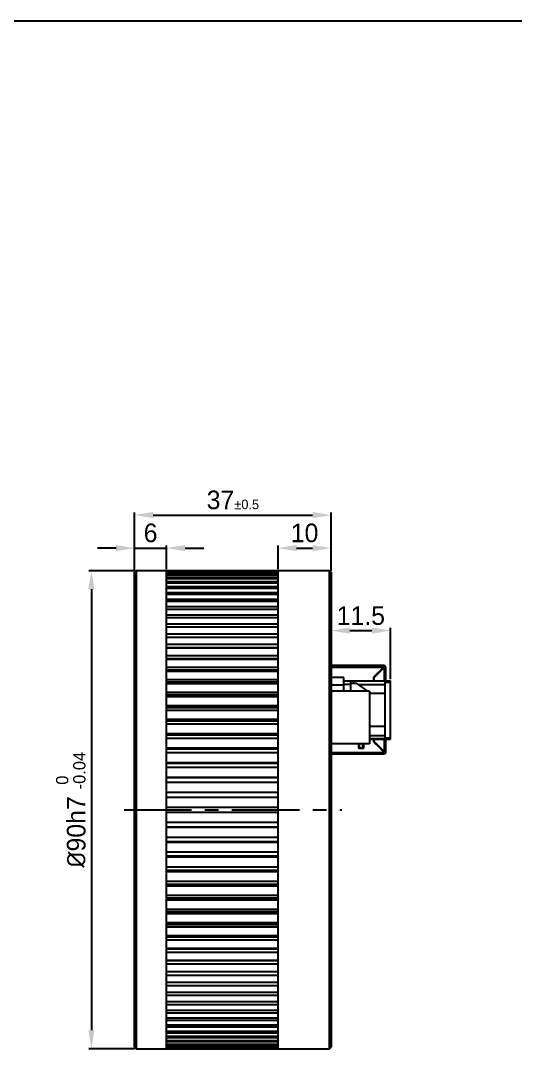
# Model space of a CAD drawing. Header units: millimetres. Extents: x 0 to 420, y 0 to 297.
# Drawn here: x 175.6 to 268.6, y 100.2 to 297 of the extents above; entities that cross this region are included whole.
import ezdxf

# ---------------------------------------------------------------- set-up
doc = ezdxf.new("R2010")
doc.units = ezdxf.units.MM
doc.header["$PDSIZE"] = -1
doc.linetypes.add('CENTERX2', pattern=[20.32, 12.7, -2.54, 2.54, -2.54])
doc.layers.add('중심선', color=1, linetype='CENTERX2')
doc.layers.add('치수선', color=3, linetype='Continuous')
doc.styles.add('누리로봇 문자스타일_20230829', font='GOTHIC.TTF')
doc.dimstyles.new('A3기본 치수스타일', dxfattribs={"dimtxt": 3.5, "dimasz": 3.5, "dimexe": 0.5, "dimexo": 0.3, "dimgap": 1, "dimtad": 1, "dimtoh": 1, "dimdec": 1, "dimzin": 12, "dimdsep": 46, "dimtxsty": '누리로봇 문자스타일_20230829', "dimcen": 0.09, "dimclrd": 3, "dimclre": 3, "dimclrt": 3, "dimadec": 0, "dimazin": 3, "dimtm": 1e-09, "dimtfac": 1, "dimtdec": 1, "dimtofl": 0, "dimtmove": 0, "dimatfit": 3, "dimfxl": 1, "dimfrac": 2, "dimarcsym": 0})

# ---------------------------------------------------------------- blocks, each defined once
blk = doc.blocks.new('*D39')
at = {"layer": 'Defpoints', "color": 0}
for p in [(234, 203.98), (197, 193.2), (234, 193.2)]:
    blk.add_point(p, dxfattribs=at)
at = {"layer": '치수선', "color": 3, "lineweight": -2}
for p, q in [((197, 193.5), (197, 204.48)), ((200.5, 203.98), (230.5, 203.98)), ((234, 193.5), (234, 204.48))]:
    blk.add_line(p, q, dxfattribs=at)
at = {"layer": '치수선', "color": 3}
for points in [[(200.5, 204.56), (200.5, 203.39), (197, 203.98)], [(230.5, 204.56), (230.5, 203.39), (234, 203.98)]]:
    blk.add_solid(points, dxfattribs=at)
at = {"layer": '치수선', "color": 3, "insert": (215.5, 206.81), "char_height": 3.5, "attachment_point": 5, "style": '누리로봇 문자스타일_20230829'}
blk.add_mtext('37{\\H0.51429x;%%P0.5}', dxfattribs=at)
blk = doc.blocks.new('*D40')
at = {"layer": 'Defpoints', "color": 0}
for p in [(203, 197.76), (197, 193.2), (203, 193.5)]:
    blk.add_point(p, dxfattribs=at)
at = {"layer": '치수선', "color": 3, "lineweight": -2}
for p, q in [((193.5, 197.76), (190, 197.76)), ((197, 193.5), (197, 198.26)), ((197, 197.76), (203, 197.76)), ((203, 193.8), (203, 198.26)), ((206.5, 197.76), (210, 197.76))]:
    blk.add_line(p, q, dxfattribs=at)
at = {"layer": '치수선', "color": 3}
for points in [[(193.5, 198.34), (193.5, 197.17), (197, 197.76)], [(206.5, 198.34), (206.5, 197.17), (203, 197.76)]]:
    blk.add_solid(points, dxfattribs=at)
at = {"layer": '치수선', "color": 3, "insert": (200, 200.6), "char_height": 3.5, "attachment_point": 5, "style": '누리로봇 문자스타일_20230829'}
blk.add_mtext('6', dxfattribs=at)
blk = doc.blocks.new('*D41')
at = {"layer": 'Defpoints', "color": 0}
for p in [(234, 197.76), (224, 193.5), (234, 193.2)]:
    blk.add_point(p, dxfattribs=at)
at = {"layer": '치수선', "color": 3, "lineweight": -2}
for p, q in [((224, 193.8), (224, 198.26)), ((227.5, 197.76), (230.5, 197.76)), ((234, 193.5), (234, 198.26))]:
    blk.add_line(p, q, dxfattribs=at)
at = {"layer": '치수선', "color": 3}
for points in [[(227.5, 198.34), (227.5, 197.17), (224, 197.76)], [(230.5, 198.34), (230.5, 197.17), (234, 197.76)]]:
    blk.add_solid(points, dxfattribs=at)
at = {"layer": '치수선', "color": 3, "insert": (229, 200.6), "char_height": 3.5, "attachment_point": 5, "style": '누리로봇 문자스타일_20230829'}
blk.add_mtext('10', dxfattribs=at)
blk = doc.blocks.new('*D45')
at = {"layer": 'Defpoints', "color": 0}
for p in [(234, 181.86), (245.18, 182.24), (245.18, 172.78)]:
    blk.add_point(p, dxfattribs=at)
at = {"layer": '치수선', "color": 3, "lineweight": -2}
for p, q in [((234, 182.16), (234, 182.74)), ((237.5, 182.24), (241.68, 182.24)), ((245.18, 173.08), (245.18, 182.74))]:
    blk.add_line(p, q, dxfattribs=at)
at = {"layer": '치수선', "color": 3}
for points in [[(237.5, 182.82), (237.5, 181.65), (234, 182.24)], [(241.68, 182.82), (241.68, 181.65), (245.18, 182.24)]]:
    blk.add_solid(points, dxfattribs=at)
at = {"layer": '치수선', "color": 3, "insert": (239.59, 185.03), "char_height": 3.5, "attachment_point": 5, "style": '누리로봇 문자스타일_20230829'}
blk.add_mtext('11.5', dxfattribs=at)
blk = doc.blocks.new('*D56')
at = {"layer": 'Defpoints', "color": 0}
for p in [(197.3, 193.5), (188.85, 103.5), (197.3, 103.5)]:
    blk.add_point(p, dxfattribs=at)
at = {"layer": '치수선', "color": 3, "lineweight": -2}
for p, q in [((197, 193.5), (188.35, 193.5)), ((188.85, 190), (188.85, 107)), ((197, 103.5), (188.35, 103.5))]:
    blk.add_line(p, q, dxfattribs=at)
at = {"layer": '치수선', "color": 3}
for points in [[(188.27, 190), (189.43, 190), (188.85, 193.5)], [(188.27, 107), (189.43, 107), (188.85, 103.5)]]:
    blk.add_solid(points, dxfattribs=at)
at = {"layer": '치수선', "color": 3, "insert": (184.99, 148.5), "char_height": 3.5, "attachment_point": 5, "rotation": 90, "style": '누리로봇 문자스타일_20230829'}
blk.add_mtext('{\\fISOCPEUR|b0|i0|c0|p34;%%C}90h7 {\\H0.66x;\\S 0^ -0.04;}', dxfattribs=at)

msp = doc.modelspace()

# ---------------------------------------------------------------- linework, layer by layer
at = {"color": 7, "linetype": 'Continuous', "lineweight": 25}
for p, q in [((197.3, 193.5), (197, 193.2)), ((197, 103.8), (197, 193.2)), ((203, 193.5), (197.3, 193.5)), ((197.3, 193.5), (197.3, 103.5)), ((224, 193.5), (203, 193.5)), ((203, 103.5), (203, 193.5)), ((203, 193.44), (224, 193.44)), ((224, 193.38), (203, 193.38)), ((203, 193.21), (224, 193.21)), ((224, 193.08), (203, 193.08)), ((233.7, 193.5), (224, 193.5)), ((224, 103.5), (224, 193.5)), ((234, 193.2), (233.7, 193.5)), ((233.7, 103.5), (233.7, 193.5)), ((234, 193.2), (234, 103.8)), ((203, 192.79), (224, 192.79)), ((224, 192.61), (203, 192.61)), ((203, 192.21), (224, 192.21)), ((224, 191.96), (203, 191.96)), ((203, 191.45), (224, 191.45)), ((224, 191.14), (203, 191.14)), ((203, 190.52), (224, 190.52)), ((224, 190.15), (203, 190.15)), ((203, 189.43), (224, 189.43)), ((224, 189), (203, 189)), ((203, 188.17), (224, 188.17)), ((224, 187.69), (203, 187.69)), ((203, 186.76), (224, 186.76)), ((224, 186.22), (203, 186.22)), ((203, 185.2), (224, 185.2)), ((224, 184.61), (203, 184.61)), ((203, 183.49), (224, 183.49)), ((224, 182.85), (203, 182.85)), ((203, 181.64), (224, 181.64)), ((224, 180.96), (203, 180.96)), ((203, 179.67), (224, 179.67)), ((224, 178.98), (203, 178.98)), ((224, 178.94), (203, 178.94)), ((203, 177.57), (224, 177.57)), ((224, 176.93), (203, 176.93)), ((224, 176.8), (203, 176.8)), ((203, 175.35), (224, 175.35)), ((243.95, 175.64), (234, 175.64)), ((243.9, 175.34), (242, 173.44)), ((242.1, 173.4), (244, 175.3)), ((243.8, 175.24), (243.94, 175.24)), ((243.85, 175.29), (243.85, 175.15)), ((243.9, 175.44), (243.95, 175.44)), ((244.05, 175.34), (244.25, 175.34)), ((244.25, 175.34), (244.25, 172.78)), ((224, 174.77), (203, 174.77)), ((224, 174.54), (203, 174.54)), ((236.38, 173.38), (234, 173.38)), ((236.38, 170.83), (236.38, 173.38)), ((242, 173.44), (242, 172.78)), ((242.1, 172.78), (242.1, 173.4)), ((203, 173.03), (224, 173.03)), ((224, 172.5), (203, 172.5)), ((224, 172.19), (203, 172.19)), ((236.38, 171.98), (234, 171.98)), ((236.38, 172.78), (245.18, 172.78)), ((245.18, 172.73), (236.38, 172.73)), ((237.68, 172.08), (236.38, 172.08)), ((237.68, 172.73), (237.68, 172.38)), ((237.7, 170.93), (237.7, 172.33)), ((237.7, 172.33), (238.7, 172.33)), ((238.22, 172.73), (238.22, 172.33)), ((238.7, 172.33), (240.87, 170.83)), ((239.06, 172.08), (244.18, 172.08)), ((244.18, 161.83), (244.18, 172.73)), ((244.18, 172.53), (245.18, 172.53)), ((245.18, 161.78), (245.18, 172.78)), ((203, 170.62), (224, 170.62)), ((224, 170.14), (203, 170.14)), ((224, 169.74), (203, 169.74)), ((241.2, 170.83), (234, 170.83)), ((241.2, 170.83), (241.2, 160.93)), ((244.18, 170.38), (241.2, 170.38)), ((203, 168.11), (224, 168.11)), ((224, 167.69), (203, 167.69)), ((224, 167.21), (203, 167.21)), ((203, 165.53), (224, 165.53)), ((224, 165.16), (203, 165.16)), ((224, 164.6), (203, 164.6)), ((244.18, 164.18), (241.2, 164.18)), ((203, 162.88), (224, 162.88)), ((224, 162.57), (203, 162.57)), ((224, 161.93), (203, 161.93)), ((241.2, 162.48), (244.18, 162.48)), ((245.18, 161.83), (241.2, 161.83)), ((241.2, 161.78), (245.18, 161.78)), ((242, 161.78), (242, 161.32)), ((242.1, 161.36), (242.1, 161.78)), ((244.18, 162.03), (245.18, 162.03)), ((244.25, 161.78), (244.25, 159.41)), ((203, 160.17), (224, 160.17)), ((224, 159.93), (203, 159.93)), ((241.2, 160.93), (234, 160.93)), ((239.15, 160.94), (239.15, 160.24)), ((239.29, 160.12), (239.3, 160.12)), ((239.3, 160.98), (239.3, 160.13)), ((239.3, 160.13), (240, 160.13)), ((239.3, 160.12), (240, 160.12)), ((239.3, 160.12), (239.3, 160.12)), ((239.3, 160.09), (240, 160.09)), ((240, 160.13), (240, 160.93)), ((240, 160.12), (240.01, 160.12)), ((240, 160.12), (240, 160.12)), ((240.01, 160.12), (240.01, 160.93)), ((240.15, 160.24), (240.15, 160.94)), ((243.83, 159.48), (243.83, 159.24)), ((244, 159.39), (243.83, 159.39)), ((243.85, 159.49), (243.85, 159.24)), ((244, 159.39), (244, 159.46)), ((244.05, 159.41), (244.25, 159.41)), ((224, 159.21), (203, 159.21)), ((203, 157.42), (224, 157.42)), ((243.83, 158.99), (234, 158.99)), ((243.85, 159.24), (243.83, 159.24)), ((243.95, 159.19), (243.95, 158.99)), ((244.25, 159.29), (244.05, 159.29)), ((224, 157.24), (203, 157.24)), ((224, 156.44), (203, 156.44)), ((203, 154.64), (224, 154.64)), ((224, 154.51), (203, 154.51)), ((224, 153.64), (203, 153.64)), ((203, 151.82), (224, 151.82)), ((224, 151.76), (203, 151.76)), ((224, 150.83), (203, 150.83)), ((203, 149), (224, 149)), ((224, 148), (203, 148)), ((203, 146.17), (224, 146.17)), ((224, 145.24), (203, 145.24)), ((224, 145.18), (203, 145.18)), ((203, 143.36), (224, 143.36)), ((224, 142.49), (203, 142.49)), ((224, 142.36), (203, 142.36)), ((203, 140.56), (224, 140.56)), ((224, 139.76), (203, 139.76)), ((224, 139.58), (203, 139.58)), ((203, 137.79), (224, 137.79)), ((224, 137.07), (203, 137.07)), ((224, 136.83), (203, 136.83)), ((203, 135.07), (224, 135.07)), ((224, 134.43), (203, 134.43)), ((224, 134.12), (203, 134.12)), ((203, 132.4), (224, 132.4)), ((224, 131.84), (203, 131.84)), ((224, 131.47), (203, 131.47)), ((203, 129.79), (224, 129.79)), ((224, 129.31), (203, 129.31)), ((224, 128.89), (203, 128.89)), ((203, 127.26), (224, 127.26)), ((224, 126.86), (203, 126.86)), ((224, 126.38), (203, 126.38)), ((203, 124.81), (224, 124.81)), ((224, 124.5), (203, 124.5)), ((224, 123.97), (203, 123.97)), ((203, 122.46), (224, 122.46)), ((224, 122.23), (203, 122.23)), ((224, 121.65), (203, 121.65)), ((203, 120.2), (224, 120.2)), ((224, 120.07), (203, 120.07)), ((224, 119.43), (203, 119.43)), ((203, 118.06), (224, 118.06)), ((224, 118.02), (203, 118.02)), ((224, 117.33), (203, 117.33)), ((203, 116.04), (224, 116.04)), ((224, 115.36), (203, 115.36)), ((203, 114.15), (224, 114.15)), ((224, 113.51), (203, 113.51)), ((203, 112.39), (224, 112.39)), ((224, 111.8), (203, 111.8)), ((203, 110.78), (224, 110.78)), ((224, 110.24), (203, 110.24)), ((203, 109.31), (224, 109.31)), ((224, 108.83), (203, 108.83)), ((203, 108), (224, 108)), ((224, 107.57), (203, 107.57)), ((203, 106.85), (224, 106.85)), ((224, 106.48), (203, 106.48)), ((203, 105.86), (224, 105.86)), ((224, 105.55), (203, 105.55)), ((203, 105.04), (224, 105.04)), ((224, 104.79), (203, 104.79)), ((203, 104.39), (224, 104.39)), ((197, 103.8), (197.3, 103.5)), ((197.3, 103.5), (203, 103.5)), ((224, 104.21), (203, 104.21)), ((203, 103.92), (224, 103.92)), ((224, 103.79), (203, 103.79)), ((203, 103.62), (224, 103.62)), ((224, 103.56), (203, 103.56)), ((203, 103.5), (224, 103.5)), ((224, 103.5), (233.7, 103.5)), ((233.7, 103.5), (234, 103.8))]:
    msp.add_line(p, q, dxfattribs=at)
at = {"color": 8, "linetype": 'Continuous', "lineweight": 25}
for p, q in [((234, 175.34), (243.9, 175.34)), ((244, 175.3), (244, 172.78)), ((244, 161.78), (244, 159.46)), ((243.83, 159.24), (234, 159.24))]:
    msp.add_line(p, q, dxfattribs=at)
msp.add_lwpolyline([(0, 297), (420, 297), (420, 0), (0, 0)], close=True)
at = {"color": 7, "linetype": 'Continuous', "lineweight": 25, "flags": 128}
for points in [[(243.9, 175.34), (243.93, 175.31), (243.97, 175.27)], [(244, 159.46), (242.94, 160.52), (242.1, 161.36)], [(242, 161.32), (243.03, 160.29), (243.83, 159.48)], [(243.85, 159.24), (243.93, 159.32), (244, 159.39)]]:
    msp.add_lwpolyline(points, dxfattribs=at)
at = {"color": 7, "linetype": 'Continuous', "lineweight": 25}
for points, knots in [([(243.9, 175.34), (243.9, 175.39), (243.9, 175.47), (243.9, 175.57), (243.9, 175.63), (243.9, 175.64), (243.9, 175.64)], [0, 0, 0, 0, 0.270259, 0.56243, 0.789738, 1, 1, 1, 1]), ([(244.25, 175.34), (244.24, 175.39), (244.23, 175.47), (244.15, 175.57), (244.05, 175.63), (243.98, 175.64), (243.95, 175.64)], [0, 0, 0, 0, 0.27026, 0.562427, 0.789736, 1, 1, 1, 1]), ([(243.95, 175.44), (243.96, 175.44), (243.99, 175.44), (244.03, 175.41), (244.05, 175.38), (244.05, 175.35), (244.05, 175.34)], [0, 0, 0, 0, 0.270263, 0.562425, 0.789734, 1, 1, 1, 1]), ([(244.25, 175.34), (244.25, 175.34), (244.24, 175.33), (244.18, 175.32), (244.1, 175.31), (244.03, 175.3), (244, 175.3)], [0, 0, 0, 0, 0.250001, 0.5, 0.75, 1, 1, 1, 1]), ([(244.05, 175.34), (244.05, 175.34), (244.05, 175.33), (244.04, 175.32), (244.02, 175.31), (244.01, 175.3), (244, 175.3)], [0, 0, 0, 0, 0.250005, 0.5, 0.750013, 1, 1, 1, 1]), ([(239.15, 160.24), (239.15, 160.22), (239.16, 160.17), (239.2, 160.12), (239.25, 160.09), (239.28, 160.09), (239.3, 160.09)], [0, 0, 0, 0, 0.270262, 0.562425, 0.789733, 1, 1, 1, 1]), ([(239.3, 160.12), (239.3, 160.12), (239.3, 160.12), (239.3, 160.13), (239.3, 160.13)], [0, 0, 0, 0, 0.559969, 1, 1, 1, 1]), ([(240, 160.09), (240.02, 160.09), (240.07, 160.1), (240.12, 160.14), (240.15, 160.19), (240.15, 160.22), (240.15, 160.24)], [0, 0, 0, 0, 0.270258, 0.562427, 0.7897369, 1, 1, 1, 1]), ([(240, 160.12), (240, 160.12), (240, 160.12), (240, 160.13), (240, 160.13)], [0, 0, 0, 0, 0.559969, 1, 1, 1, 1]), ([(244, 159.46), (244.03, 159.45), (244.1, 159.45), (244.18, 159.43), (244.24, 159.42), (244.25, 159.41), (244.25, 159.41)], [0, 0, 0, 0, 0.25, 0.5, 0.749999, 1, 1, 1, 1]), ([(244, 159.46), (244.01, 159.45), (244.02, 159.45), (244.04, 159.43), (244.05, 159.42), (244.05, 159.41), (244.05, 159.41)], [0, 0, 0, 0, 0.2499944, 0.5000029, 0.749999, 1, 1, 1, 1]), ([(244.05, 159.29), (244.05, 159.31), (244.05, 159.35), (244.05, 159.4), (244.05, 159.4), (244.05, 159.41)], [0, 0, 0, 0, 0.277075, 0.562252, 1, 1, 1, 1]), ([(244.25, 159.41), (244.25, 159.41), (244.25, 159.4), (244.25, 159.37), (244.25, 159.32), (244.25, 159.29)], [0, 0, 0, 0, 0.277078, 0.562255, 1, 1, 1, 1]), ([(243.83, 158.99), (243.83, 158.99), (243.83, 159), (243.83, 159.07), (243.83, 159.16), (243.83, 159.21), (243.83, 159.24)], [0, 0, 0, 0, 0.270261, 0.56243, 0.789736, 1, 1, 1, 1]), ([(243.83, 159.19), (243.83, 159.19), (243.84, 159.19), (243.87, 159.19), (243.92, 159.19), (243.95, 159.19)], [0, 0, 0, 0, 0.277079, 0.562257, 1, 1, 1, 1]), ([(243.95, 158.99), (243.93, 158.99), (243.89, 158.99), (243.84, 158.99), (243.84, 158.99), (243.83, 158.99)], [0, 0, 0, 0, 0.277075, 0.562251, 1, 1, 1, 1]), ([(244.05, 159.29), (244.05, 159.28), (244.05, 159.27), (244.04, 159.25), (244.03, 159.23), (244.02, 159.22), (244.01, 159.21), (243.99, 159.2), (243.97, 159.19), (243.96, 159.19), (243.95, 159.19)], [0, 0, 0, 0, 0.142385, 0.270465, 0.388044, 0.499997, 0.61196, 0.729539, 0.857615, 1, 1, 1, 1]), ([(244.25, 159.29), (244.25, 159.27), (244.25, 159.23), (244.23, 159.17), (244.2, 159.12), (244.16, 159.08), (244.12, 159.04), (244.07, 159.01), (244.01, 158.99), (243.97, 158.99), (243.95, 158.99)], [0, 0, 0, 0, 0.127445, 0.252807, 0.376758, 0.499999, 0.623241, 0.747192, 0.872553, 1, 1, 1, 1])]:
    msp.add_open_spline(points, degree=3, knots=knots, dxfattribs=at)
at = {"layer": '중심선'}
msp.add_line((195, 148.5), (236, 148.5), dxfattribs=at)

# ---------------------------------------------------------------- dimensions: what is measured, and where the dimension line sits
at = {"layer": '치수선'}
dim = msp.add_linear_dim(base=(234, 203.98), p1=(197, 193.2), p2=(234, 193.2), text='<>{\\H0.51429x;%%P0.5}', dimstyle='A3기본 치수스타일', dxfattribs=at)
dim.commit()
dim.dimension.update_dxf_attribs({"geometry": '*D39', "text_midpoint": (215.5, 203.98), "dimtype": 160})
dim = msp.add_linear_dim(base=(203, 197.76), p1=(197, 193.2), p2=(203, 193.5), dimstyle='A3기본 치수스타일', override={"dimtofl": 1}, dxfattribs=at)
dim.commit()
dim.dimension.update_dxf_attribs({"geometry": '*D40', "text_midpoint": (200, 200.6)})
dim = msp.add_linear_dim(base=(234, 197.76), p1=(224, 193.5), p2=(234, 193.2), dimstyle='A3기본 치수스타일', dxfattribs=at)
dim.commit()
dim.dimension.update_dxf_attribs({"geometry": '*D41', "text_midpoint": (229, 197.76), "dimtype": 160})
dim = msp.add_linear_dim(base=(188.85, 103.5), p1=(197.3, 193.5), p2=(197.3, 103.5), angle=90, text='{\\fISOCPEUR|b0|i0|c0|p34;%%C}<>h7 {\\H0.66x;\\S 0^ -0.04;}', dimstyle='A3기본 치수스타일', override={"dimtofl": 1}, dxfattribs=at)
dim.commit()
dim.dimension.update_dxf_attribs({"geometry": '*D56', "text_midpoint": (188.85, 148.5), "dimtype": 160})
dim = msp.add_linear_dim(base=(245.18, 182.24), p1=(234, 181.86), p2=(245.18, 172.78), text='11.5', dimstyle='A3기본 치수스타일', dxfattribs=at)
dim.commit()
dim.dimension.update_dxf_attribs({"geometry": '*D45', "text_midpoint": (239.59, 185.03)})

doc.saveas('drawing.dxf')
